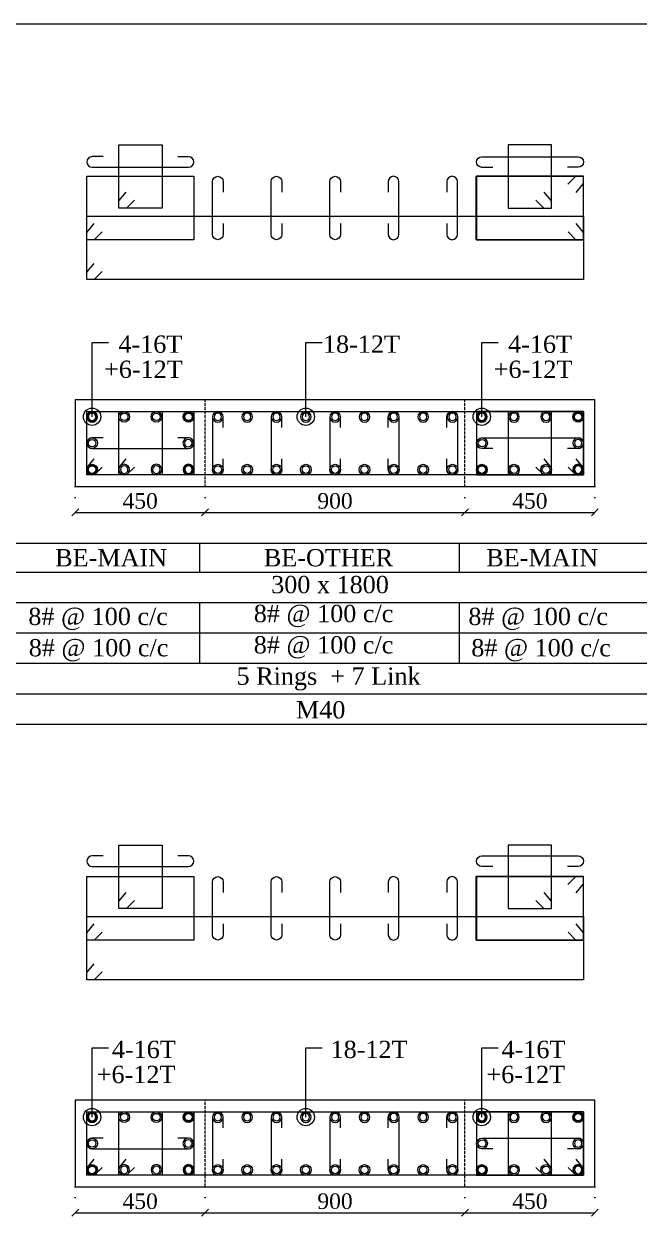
# Model space of a CAD drawing. Header units: millimetres. Extents: x 303 to 27724, y 300 to 68956.
# Drawn here: x 10195 to 12326, y 47826 to 51960 of the extents above; entities that cross this region are included whole.
import ezdxf

# ---------------------------------------------------------------- set-up
doc = ezdxf.new("R2010")
doc.units = ezdxf.units.MM
doc.linetypes.add('( Hidden )', pattern=[0.375, 0.25, -0.125])
doc.linetypes.add('DOT2', pattern=[0.125, 0, -0.125])
doc.layers.get('Defpoints').update_dxf_attribs({"lineweight": 0})
for name, color, linetype, lineweight in [('S-COL. STEEL DIA', 1, 'Continuous', 9), ('S-DIM FOOTING', 7, 'Continuous', 0), ('S-SECTION', 5, 'Continuous', 0), ('S-SECTION MARK', 7, 'Continuous', 0), ('S-SHEET', 7, 'Continuous', 0), ('S-STEEL', 1, 'Continuous', 9), ('S-STEEL-1', 1, 'Continuous', 0), ('S-STEEL-1 C.S.', 106, 'Continuous', 0), ('S-TEXT', 7, 'Continuous', 0)]:
    doc.layers.add(name, color=color, linetype=linetype, lineweight=lineweight)
doc.styles.add('AR', font='ARIALUNI.TTF', dxfattribs={"width": 0.8})
doc.styles.add('S-ROMANS', font='times.ttf')
doc.styles.add('TEXT', font='times.ttf')
doc.dimstyles.new('100', dxfattribs={"dimtxt": 180, "dimasz": 80, "dimexe": 0.18, "dimexo": 0.0625, "dimgap": 1, "dimtad": 1, "dimdec": 0, "dimzin": 0, "dimdsep": 46, "dimtxsty": 'AR', "dimblk": 'DOT', "dimcen": 0.09, "dimse1": 1, "dimse2": 1, "dimclrd": 50, "dimclrt": 256, "dimadec": 0, "dimazin": 0, "dimtfac": 1, "dimtdec": 0, "dimtix": 1, "dimtofl": 0, "dimtmove": 2, "dimatfit": 0, "dimfxl": 1, "dimtolj": 1, "dimtzin": 0, "dimlwd": -1, "dimarcsym": 0})
doc.dimstyles.new('SETU', dxfattribs={"dimtxt": 230, "dimasz": 0.2, "dimexe": 0.1, "dimexo": 0.1, "dimgap": 0.05, "dimtad": 1, "dimdec": 0, "dimzin": 0, "dimdsep": 46, "dimtxsty": 'TEXT', "dimblk": 'OBLIQUE', "dimcen": 0.09, "dimdle": 0.1, "dimclrd": 4, "dimclre": 256, "dimclrt": 256, "dimadec": 1, "dimazin": 0, "dimtfac": 1, "dimtdec": 0, "dimtix": 1, "dimtofl": 0, "dimtmove": 2, "dimatfit": 0, "dimfxl": 1, "dimtolj": 1, "dimtzin": 0, "dimlwd": -1, "dimlwe": -1, "dimarcsym": 1})

# ---------------------------------------------------------------- blocks, each defined once
blk = doc.blocks.new('*U4')
at = {"layer": 'S-COL. STEEL DIA'}
h = blk.add_hatch(color=256, dxfattribs=at)
h.dxf.hatch_style = 1
h.paths.add_polyline_path([(-18.5, 0, 1), (18.5, 0, 1)])
h.paths.add_polyline_path([(13, 0, -1), (-13, 0, -1)], flags=16)
at = {"layer": 'S-COL. STEEL DIA', "lineweight": 5}
for radius in [18.5, 13]:
    blk.add_circle((0, 0), radius, dxfattribs=at)
blk = doc.blocks.new('*U6')
at = {"layer": 'S-COL. STEEL DIA', "lineweight": 5}
for radius in [18.5, 13, 13]:
    blk.add_circle((0, 0), radius, dxfattribs=at)
blk = doc.blocks.new('_Oblique')
at = {"color": 0, "linetype": 'ByBlock', "lineweight": -2}
blk.add_line((-0.5, -0.5), (0.5, 0.5), dxfattribs=at)
blk = doc.blocks.new('*D1726')
at = {"layer": 'Defpoints', "color": 0}
for p in [(10372.5, 50355.7), (10822.5, 50355.7), (10822.5, 50265.9)]:
    blk.add_point(p, dxfattribs=at)
at = {"layer": 'S-DIM FOOTING', "linetype": 'DOT2', "ltscale": 300}
for p, q in [((10372.5, 50355.6), (10372.5, 50265.7)), ((10822.5, 50355.6), (10822.5, 50265.7))]:
    blk.add_line(p, q, dxfattribs=at)
at = {"layer": 'S-DIM FOOTING', "ltscale": 300}
blk.add_line((10372.4, 50265.9), (10822.6, 50265.9), dxfattribs=at)
at = {"layer": 'S-DIM FOOTING', "linetype": 'ByBlock', "xscale": 24, "yscale": 24, "zscale": 24, "rotation": 180}
blk.add_blockref('_Oblique', (10372.5, 50265.9), dxfattribs=at)
at = {"layer": 'S-DIM FOOTING', "linetype": 'ByBlock', "xscale": 24, "yscale": 24, "zscale": 24}
blk.add_blockref('_Oblique', (10822.5, 50265.9), dxfattribs=at)
at = {"layer": 'S-DIM FOOTING', "insert": (10597.5, 50305.3), "char_height": 54, "attachment_point": 5, "style": 'TEXT'}
blk.add_mtext('\\A1;450', dxfattribs=at)
blk = doc.blocks.new('*D1727')
at = {"layer": 'Defpoints', "color": 0}
for p in [(10822.5, 50355.7), (11722.5, 50355.7), (11722.5, 50265.9)]:
    blk.add_point(p, dxfattribs=at)
at = {"layer": 'S-DIM FOOTING', "linetype": 'DOT2', "ltscale": 300}
for p, q in [((10822.5, 50355.6), (10822.5, 50265.7)), ((11722.5, 50355.6), (11722.5, 50265.7))]:
    blk.add_line(p, q, dxfattribs=at)
at = {"layer": 'S-DIM FOOTING', "ltscale": 300}
blk.add_line((10822.4, 50265.9), (11722.6, 50265.9), dxfattribs=at)
at = {"layer": 'S-DIM FOOTING', "linetype": 'ByBlock', "xscale": 24, "yscale": 24, "zscale": 24, "rotation": 180}
blk.add_blockref('_Oblique', (10822.5, 50265.9), dxfattribs=at)
at = {"layer": 'S-DIM FOOTING', "linetype": 'ByBlock', "xscale": 24, "yscale": 24, "zscale": 24}
blk.add_blockref('_Oblique', (11722.5, 50265.9), dxfattribs=at)
at = {"layer": 'S-DIM FOOTING', "insert": (11272.5, 50305.4), "char_height": 54, "attachment_point": 5, "style": 'TEXT'}
blk.add_mtext('\\A1;900', dxfattribs=at)
blk = doc.blocks.new('*D1728')
at = {"layer": 'Defpoints', "color": 0}
for p in [(11722.5, 50355.7), (12172.5, 50355.7), (12172.5, 50265.9)]:
    blk.add_point(p, dxfattribs=at)
at = {"layer": 'S-DIM FOOTING', "linetype": 'DOT2', "ltscale": 300}
for p, q in [((11722.5, 50355.6), (11722.5, 50265.7)), ((12172.5, 50355.6), (12172.5, 50265.7))]:
    blk.add_line(p, q, dxfattribs=at)
at = {"layer": 'S-DIM FOOTING', "ltscale": 300}
blk.add_line((11722.4, 50265.9), (12172.6, 50265.9), dxfattribs=at)
at = {"layer": 'S-DIM FOOTING', "linetype": 'ByBlock', "xscale": 24, "yscale": 24, "zscale": 24, "rotation": 180}
blk.add_blockref('_Oblique', (11722.5, 50265.9), dxfattribs=at)
at = {"layer": 'S-DIM FOOTING', "linetype": 'ByBlock', "xscale": 24, "yscale": 24, "zscale": 24}
blk.add_blockref('_Oblique', (12172.5, 50265.9), dxfattribs=at)
at = {"layer": 'S-DIM FOOTING', "insert": (11947.5, 50305.3), "char_height": 54, "attachment_point": 5, "style": 'TEXT'}
blk.add_mtext('\\A1;450', dxfattribs=at)
blk = doc.blocks.new('_Dot')
at = {"linetype": 'ByBlock', "lineweight": -2}
blk.add_line((-0.5, 0), (-1, 0), dxfattribs=at)
at = {"linetype": 'ByBlock', "const_width": 0.5}
blk.add_lwpolyline([(-0.25, 0, 1), (0.25, 0, 1)], format="xyb", close=True, dxfattribs=at)
blk = doc.blocks.new('*D2061')
at = {"layer": 'Defpoints', "color": 0}
for p in [(10372.5, 47927.7), (10822.5, 47927.7), (10822.5, 47837.8)]:
    blk.add_point(p, dxfattribs=at)
at = {"layer": 'S-DIM FOOTING', "linetype": 'DOT2', "ltscale": 300}
for p, q in [((10372.5, 47927.6), (10372.5, 47837.7)), ((10822.5, 47927.6), (10822.5, 47837.7))]:
    blk.add_line(p, q, dxfattribs=at)
at = {"layer": 'S-DIM FOOTING', "ltscale": 300}
blk.add_line((10372.4, 47837.8), (10822.6, 47837.8), dxfattribs=at)
at = {"layer": 'S-DIM FOOTING', "linetype": 'ByBlock', "xscale": 24, "yscale": 24, "zscale": 24, "rotation": 180}
blk.add_blockref('_Oblique', (10372.5, 47837.8), dxfattribs=at)
at = {"layer": 'S-DIM FOOTING', "linetype": 'ByBlock', "xscale": 24, "yscale": 24, "zscale": 24}
blk.add_blockref('_Oblique', (10822.5, 47837.8), dxfattribs=at)
at = {"layer": 'S-DIM FOOTING', "insert": (10597.5, 47877.3), "char_height": 54, "attachment_point": 5, "style": 'TEXT'}
blk.add_mtext('\\A1;450', dxfattribs=at)
blk = doc.blocks.new('*D2062')
at = {"layer": 'Defpoints', "color": 0}
for p in [(10822.5, 47927.7), (11722.5, 47927.7), (11722.5, 47837.8)]:
    blk.add_point(p, dxfattribs=at)
at = {"layer": 'S-DIM FOOTING', "linetype": 'DOT2', "ltscale": 300}
for p, q in [((10822.5, 47927.6), (10822.5, 47837.7)), ((11722.5, 47927.6), (11722.5, 47837.7))]:
    blk.add_line(p, q, dxfattribs=at)
at = {"layer": 'S-DIM FOOTING', "ltscale": 300}
blk.add_line((10822.4, 47837.8), (11722.6, 47837.8), dxfattribs=at)
at = {"layer": 'S-DIM FOOTING', "linetype": 'ByBlock', "xscale": 24, "yscale": 24, "zscale": 24, "rotation": 180}
blk.add_blockref('_Oblique', (10822.5, 47837.8), dxfattribs=at)
at = {"layer": 'S-DIM FOOTING', "linetype": 'ByBlock', "xscale": 24, "yscale": 24, "zscale": 24}
blk.add_blockref('_Oblique', (11722.5, 47837.8), dxfattribs=at)
at = {"layer": 'S-DIM FOOTING', "insert": (11272.5, 47877.4), "char_height": 54, "attachment_point": 5, "style": 'TEXT'}
blk.add_mtext('\\A1;900', dxfattribs=at)
blk = doc.blocks.new('*D2063')
at = {"layer": 'Defpoints', "color": 0}
for p in [(11722.5, 47927.7), (12172.5, 47927.7), (12172.5, 47837.8)]:
    blk.add_point(p, dxfattribs=at)
at = {"layer": 'S-DIM FOOTING', "linetype": 'DOT2', "ltscale": 300}
for p, q in [((11722.5, 47927.6), (11722.5, 47837.7)), ((12172.5, 47927.6), (12172.5, 47837.7))]:
    blk.add_line(p, q, dxfattribs=at)
at = {"layer": 'S-DIM FOOTING', "ltscale": 300}
blk.add_line((11722.4, 47837.8), (12172.6, 47837.8), dxfattribs=at)
at = {"layer": 'S-DIM FOOTING', "linetype": 'ByBlock', "xscale": 24, "yscale": 24, "zscale": 24, "rotation": 180}
blk.add_blockref('_Oblique', (11722.5, 47837.8), dxfattribs=at)
at = {"layer": 'S-DIM FOOTING', "linetype": 'ByBlock', "xscale": 24, "yscale": 24, "zscale": 24}
blk.add_blockref('_Oblique', (12172.5, 47837.8), dxfattribs=at)
at = {"layer": 'S-DIM FOOTING', "insert": (11947.5, 47877.3), "char_height": 54, "attachment_point": 5, "style": 'TEXT'}
blk.add_mtext('\\A1;450', dxfattribs=at)

msp = doc.modelspace()

# ---------------------------------------------------------------- linework, layer by layer
at = {"layer": 'S-SECTION'}
for points, elevation in [([(12172.5, 50355.7), (12172.5, 50655.7), (10372.5, 50655.7), (10372.5, 50355.7)], 0.3), ([(12172.5, 47927.7), (12172.5, 48227.7), (10372.5, 48227.7), (10372.5, 47927.7)], -0.4)]:
    msp.add_lwpolyline(points, close=True, dxfattribs=dict(at, elevation=elevation))
at = {"layer": 'S-SHEET', "color": 0}
for p, q in [((303, 51959.6, -0.9), (27724.1, 51959.6, -0.9)), ((303, 49531.6, -0.9), (27724.1, 49531.6, -0.9))]:
    msp.add_line(p, q, dxfattribs=at)
at = {"layer": 'S-SHEET'}
for p, q in [((303, 50158.7, 7.2), (27724.1, 50158.7, 7.2)), ((10803, 50158.5, -0.4), (10803, 50059, -0.4)), ((11703, 50158.5, -0.4), (11703, 50059, -0.4)), ((303, 50059.1, -0.9), (27724.1, 50059.1, -0.9)), ((303, 49953.9, -0.9), (27724.1, 49953.9, -0.9)), ((303, 49953.9, -0.9), (27724.1, 49953.9, -0.9)), ((10803, 49953.7, -0.4), (10803, 49742.4, -0.4)), ((11703, 49953.7, -0.4), (11703, 49742.4, -0.4)), ((303, 49848.1, -0.9), (27724.1, 49848.1, -0.9)), ((303, 49742.6, -0.9), (27724.1, 49742.6, -0.9)), ((303, 49637.1, -0.9), (27724.1, 49637.1, -0.9))]:
    msp.add_line(p, q, dxfattribs=at)
at = {"layer": 'S-STEEL', "color": 3}
for points, elevation in [([(10468.7, 51499.4), (10431, 51499.4, 1), (10431, 51462.5), (10764.9, 51462.2, 1), (10764.9, 51499.1), (10727.6, 51499.1)], -0.1), ([(11818.7, 51461.9), (11781, 51461.9, -1), (11781, 51498.8), (12114.9, 51499.1, -1), (12114.9, 51462.2), (12077.6, 51462.2)], -0.1), ([(10884.9, 51267.3), (10884.9, 51229.6, -1), (10848, 51229.6), (10848, 51412.7, -1), (10884.9, 51412.7), (10884.9, 51375.5)], 0.3), ([(11088.2, 51267.3), (11088.2, 51229.6, -1), (11051.2, 51229.6), (11051.2, 51412.7, -1), (11088.2, 51412.7), (11088.2, 51375.5)], 0.3), ([(11291.4, 51267.3), (11291.4, 51229.6, -1), (11254.5, 51229.6), (11254.5, 51412.7, -1), (11291.4, 51412.7), (11291.4, 51375.5)], 0.3), ([(11456.9, 51267.3), (11456.9, 51229.6, 1), (11493.8, 51229.6), (11493.8, 51412.7, 1), (11456.9, 51412.7), (11456.9, 51375.5)], 0.3), ([(11660.1, 51267.3), (11660.1, 51229.6, 1), (11697, 51229.6), (11697, 51412.7, 1), (11660.1, 51412.7), (11660.1, 51375.5)], 0.3), ([(10884.9, 50559.6), (10884.9, 50597.3, 1), (10848, 50597.3), (10848, 50414.2, 1), (10884.9, 50414.2), (10884.9, 50451.4)], 0.3), ([(11088.2, 50559.6), (11088.2, 50597.3, 1), (11051.2, 50597.3), (11051.2, 50414.2, 1), (11088.2, 50414.2), (11088.2, 50451.4)], 0.3), ([(11291.4, 50559.6), (11291.4, 50597.3, 1), (11254.5, 50597.3), (11254.5, 50414.2, 1), (11291.4, 50414.2), (11291.4, 50451.4)], 0.3), ([(11456.9, 50559.6), (11456.9, 50597.3, -1), (11493.8, 50597.3), (11493.8, 50414.2, -1), (11456.9, 50414.2), (11456.9, 50451.4)], 0.3), ([(11660.1, 50559.6), (11660.1, 50597.3, -1), (11697, 50597.3), (11697, 50414.2, -1), (11660.1, 50414.2), (11660.1, 50451.4)], 0.3), ([(10468.7, 50524.4), (10431, 50524.4, 1), (10431, 50487.5), (10764.9, 50487.2, 1), (10764.9, 50524.1), (10727.6, 50524.1)], -0.1), ([(11818.7, 50486.9), (11781, 50486.9, -1), (11781, 50523.8), (12114.9, 50524.1, -1), (12114.9, 50487.2), (12077.6, 50487.2)], -0.1), ([(10468.7, 49075), (10431, 49075, 1), (10431, 49038.1), (10764.9, 49038.1, 1), (10764.9, 49075), (10727.6, 49075)], -0.4), ([(11818.7, 49038.1), (11781, 49038.1, -1), (11781, 49075), (12114.9, 49075, -1), (12114.9, 49038.1), (12077.6, 49038.1)], -0.4), ([(10884.9, 48839.3), (10884.9, 48801.5, -1), (10848, 48801.5), (10848, 48984.6, -1), (10884.9, 48984.6), (10884.9, 48947.4)], -0.4), ([(11088.2, 48839.3), (11088.2, 48801.5, -1), (11051.2, 48801.5), (11051.2, 48984.6, -1), (11088.2, 48984.6), (11088.2, 48947.4)], -0.4), ([(11291.4, 48839.3), (11291.4, 48801.5, -1), (11254.5, 48801.5), (11254.5, 48984.6, -1), (11291.4, 48984.6), (11291.4, 48947.4)], -0.4), ([(11456.9, 48839.3), (11456.9, 48801.5, 1), (11493.8, 48801.5), (11493.8, 48984.6, 1), (11456.9, 48984.6), (11456.9, 48947.4)], -0.4), ([(11660.1, 48839.3), (11660.1, 48801.5, 1), (11697, 48801.5), (11697, 48984.6, 1), (11660.1, 48984.6), (11660.1, 48947.4)], -0.4), ([(10884.9, 48131.5), (10884.9, 48169.2, 1), (10848, 48169.2), (10848, 47986.1, 1), (10884.9, 47986.1), (10884.9, 48023.4)], -0.4), ([(11088.2, 48131.5), (11088.2, 48169.2, 1), (11051.2, 48169.2), (11051.2, 47986.1, 1), (11088.2, 47986.1), (11088.2, 48023.4)], -0.4), ([(11291.4, 48131.5), (11291.4, 48169.2, 1), (11254.5, 48169.2), (11254.5, 47986.1, 1), (11291.4, 47986.1), (11291.4, 48023.4)], -0.4), ([(11456.9, 48131.5), (11456.9, 48169.2, -1), (11493.8, 48169.2), (11493.8, 47986.1, -1), (11456.9, 47986.1), (11456.9, 48023.4)], -0.4), ([(11660.1, 48131.5), (11660.1, 48169.2, -1), (11697, 48169.2), (11697, 47986.1, -1), (11660.1, 47986.1), (11660.1, 48023.4)], -0.4), ([(10468.7, 48096.1), (10431, 48096.1, 1), (10431, 48059.2), (10764.9, 48059.2, 1), (10764.9, 48096.1), (10727.6, 48096.1)], -0.4), ([(11818.7, 48059.2), (11781, 48059.2, -1), (11781, 48096.1), (12114.9, 48096.1, -1), (12114.9, 48059.2), (12077.6, 48059.2)], -0.4)]:
    msp.add_lwpolyline(points, format="xyb", dxfattribs=dict(at, elevation=elevation))
at = {"layer": 'S-STEEL', "color": 1}
for points, elevation in [([(12079, 51403.9), (12106.5, 51431.2), (12132.5, 51431.2), (12132.5, 51211.2), (11761.7, 51211.2), (11761.7, 51431.2), (12132.5, 51431.2), (12132.5, 51406.2), (12107.3, 51375.3)], 0.3), ([(10466.1, 51100.5), (10438.5, 51073.1), (10412.5, 51073.1), (10412.5, 51293.1), (12133.3, 51293.1), (12133.3, 51073.1), (10412.5, 51073.1), (10412.5, 51098.2), (10437.7, 51129)], 0.3), ([(10466.1, 50423.1), (10438.5, 50395.7), (10412.5, 50395.7), (10412.5, 50615.7), (12133.3, 50615.7), (12133.3, 50395.7), (10412.5, 50395.7), (10412.5, 50420.8), (10437.7, 50451.6)], 0.3), ([(12079, 48975.9), (12106.5, 49003.2), (12132.5, 49003.2), (12132.5, 48783.2), (11761.7, 48783.2), (11761.7, 49003.2), (12132.5, 49003.2), (12132.5, 48978.1), (12107.3, 48947.3)], -0.4), ([(10466.1, 48672.4), (10438.5, 48645.1), (10412.5, 48645.1), (10412.5, 48865.1), (12133.3, 48865.1), (12133.3, 48645.1), (10412.5, 48645.1), (10412.5, 48670.1), (10437.7, 48701)], -0.4), ([(10466.1, 47995), (10438.5, 47967.7), (10412.5, 47967.7), (10412.5, 48187.7), (12133.3, 48187.7), (12133.3, 47967.7), (10412.5, 47967.7), (10412.5, 47992.7), (10437.7, 48023.6)], -0.4)]:
    msp.add_lwpolyline(points, dxfattribs=dict(at, elevation=elevation))
at = {"layer": 'S-STEEL-1', "color": 41}
for points, elevation in [([(10577.4, 51347.9), (10549.8, 51320.6), (10523.8, 51320.6), (10523.8, 51540.6), (10673.2, 51540.6), (10673.2, 51320.6), (10523.8, 51320.6), (10523.8, 51345.6), (10549, 51376.5)], 0.3), ([(11968.5, 51347.9), (11996, 51320.6), (12022, 51320.6), (12022, 51540.6), (11872.6, 51540.6), (11872.6, 51320.6), (12022, 51320.6), (12022, 51345.6), (11996.8, 51376.5)], 0.3), ([(10577.4, 50423.1), (10549.8, 50395.7), (10523.8, 50395.7), (10523.8, 50615.7), (10673.2, 50615.7), (10673.2, 50395.7), (10523.8, 50395.7), (10523.8, 50420.8), (10549, 50451.6)], 0.3), ([(11968.5, 50423.1), (11996, 50395.7), (12022, 50395.7), (12022, 50615.7), (11872.6, 50615.7), (11872.6, 50395.7), (12022, 50395.7), (12022, 50420.8), (11996.8, 50451.6)], 0.3), ([(10577.4, 48919.9), (10549.8, 48892.6), (10523.8, 48892.6), (10523.8, 49112.6), (10673.2, 49112.6), (10673.2, 48892.6), (10523.8, 48892.6), (10523.8, 48917.6), (10549, 48948.5)], -0.4), ([(11968.5, 48919.9), (11996, 48892.6), (12022, 48892.6), (12022, 49112.6), (11872.6, 49112.6), (11872.6, 48892.6), (12022, 48892.6), (12022, 48917.6), (11996.8, 48948.5)], -0.4), ([(10577.4, 47995), (10549.8, 47967.7), (10523.8, 47967.7), (10523.8, 48187.7), (10673.2, 48187.7), (10673.2, 47967.7), (10523.8, 47967.7), (10523.8, 47992.7), (10549, 48023.6)], -0.4), ([(11968.5, 47995), (11996, 47967.7), (12022, 47967.7), (12022, 48187.7), (11872.6, 48187.7), (11872.6, 47967.7), (12022, 47967.7), (12022, 47992.7), (11996.8, 48023.6)], -0.4)]:
    msp.add_lwpolyline(points, dxfattribs=dict(at, elevation=elevation))
at = {"layer": 'S-STEEL-1', "color": 6}
for points, elevation in [([(10466.1, 51238.5), (10438.5, 51211.2), (10412.5, 51211.2), (10412.5, 51431.2), (10783.3, 51431.2), (10783.3, 51211.2), (10412.5, 51211.2), (10412.5, 51236.2), (10437.7, 51267.1)], 0.3), ([(12079.8, 51238.5), (12107.3, 51211.2), (12133.3, 51211.2), (12133.3, 51431.2), (11762.5, 51431.2), (11762.5, 51211.2), (12133.3, 51211.2), (12133.3, 51236.2), (12108.1, 51267.1)], 0.3), ([(10466.1, 50423.1), (10438.5, 50395.7), (10412.5, 50395.7), (10412.5, 50615.7), (10783.3, 50615.7), (10783.3, 50395.7), (10412.5, 50395.7), (10412.5, 50420.8), (10437.7, 50451.6)], 0.3), ([(12079.8, 50423.1), (12107.3, 50395.7), (12133.3, 50395.7), (12133.3, 50615.7), (11762.5, 50615.7), (11762.5, 50395.7), (12133.3, 50395.7), (12133.3, 50420.8), (12108.1, 50451.6)], 0.3), ([(10466.1, 48810.5), (10438.5, 48783.2), (10412.5, 48783.2), (10412.5, 49003.2), (10783.3, 49003.2), (10783.3, 48783.2), (10412.5, 48783.2), (10412.5, 48808.2), (10437.7, 48839.1)], -0.4), ([(12079.8, 48810.5), (12107.3, 48783.2), (12133.3, 48783.2), (12133.3, 49003.2), (11762.5, 49003.2), (11762.5, 48783.2), (12133.3, 48783.2), (12133.3, 48808.2), (12108.1, 48839.1)], -0.4), ([(10466.1, 47995), (10438.5, 47967.7), (10412.5, 47967.7), (10412.5, 48187.7), (10783.3, 48187.7), (10783.3, 47967.7), (10412.5, 47967.7), (10412.5, 47992.7), (10437.7, 48023.6)], -0.4), ([(12079.8, 47995), (12107.3, 47967.7), (12133.3, 47967.7), (12133.3, 48187.7), (11762.5, 48187.7), (11762.5, 47967.7), (12133.3, 47967.7), (12133.3, 47992.7), (12108.1, 48023.6)], -0.4)]:
    msp.add_lwpolyline(points, dxfattribs=dict(at, elevation=elevation))
at = {"layer": 'S-STEEL-1 C.S.', "color": 8, "linetype": '( Hidden )'}
for p, q in [((10822.5, 50355.7, 0.3), (10822.5, 50655.7, 0.3)), ((11722.5, 50355.7, 0.3), (11722.5, 50655.7, 0.3)), ((10822.5, 47927.7, -0.4), (10822.5, 48227.7, -0.4)), ((11722.5, 47927.7, -0.4), (11722.5, 48227.7, -0.4))]:
    msp.add_line(p, q, dxfattribs=at)

# ---------------------------------------------------------------- block references
at = {"layer": 'S-COL. STEEL DIA', "xscale": -1, "rotation": 180}
for name, p in [('*U4', (10431, 50597.3, 0.3)), ('*U6', (10866.5, 50597.3, 0.3)), ('*U6', (10968.1, 50597.3, 0.3)), ('*U6', (11069.7, 50597.3, 0.3)), ('*U6', (11171.3, 50597.3, 0.3)), ('*U6', (11272.9, 50597.3, 0.3)), ('*U6', (11374.5, 50597.3, 0.3)), ('*U6', (11476.1, 50597.3, 0.3)), ('*U6', (11577.8, 50597.3, 0.3)), ('*U6', (11679.4, 50597.3, 0.3)), ('*U4', (11781, 50597.3, 0.3)), ('*U6', (11892.3, 50597.3, 0.3)), ('*U6', (12003.6, 50597.3, 0.3)), ('*U4', (10431, 48169.2, -0.4)), ('*U6', (10866.5, 48169.2, -0.4)), ('*U6', (10968.1, 48169.2, -0.4)), ('*U6', (11069.7, 48169.2, -0.4)), ('*U6', (11171.3, 48169.2, -0.4)), ('*U6', (11272.9, 48169.2, -0.4)), ('*U6', (11374.5, 48169.2, -0.4)), ('*U6', (11476.1, 48169.2, -0.4)), ('*U6', (11577.8, 48169.2, -0.4)), ('*U6', (11679.4, 48169.2, -0.4)), ('*U4', (11781, 48169.2, -0.4)), ('*U6', (11892.3, 48169.2, -0.4)), ('*U6', (12003.6, 48169.2, -0.4))]:
    msp.add_blockref(name, p, dxfattribs=at)
at = {"layer": 'S-COL. STEEL DIA', "rotation": 180}
for name, p in [('*U6', (10542.3, 50597.3, 0.3)), ('*U6', (10653.6, 50597.3, 0.3)), ('*U4', (10764.9, 50597.3, 0.3)), ('*U4', (12114.9, 50597.3, 0.3)), ('*U6', (10542.3, 48169.2, -0.4)), ('*U6', (10653.6, 48169.2, -0.4)), ('*U4', (10764.9, 48169.2, -0.4)), ('*U4', (12114.9, 48169.2, -0.4))]:
    msp.add_blockref(name, p, dxfattribs=at)
at = {"layer": 'S-COL. STEEL DIA'}
for name, p in [('*U6', (10431, 50505.7, 0.3)), ('*U6', (11781.8, 50505.7, 0.3)), ('*U4', (10431, 50414.2, 0.3)), ('*U6', (10866.5, 50414.2, 0.3)), ('*U6', (10968.1, 50414.2, 0.3)), ('*U6', (11069.7, 50414.2, 0.3)), ('*U6', (11171.3, 50414.2, 0.3)), ('*U6', (11272.9, 50414.2, 0.3)), ('*U6', (11374.5, 50414.2, 0.3)), ('*U6', (11476.1, 50414.2, 0.3)), ('*U6', (11577.8, 50414.2, 0.3)), ('*U6', (11679.4, 50414.2, 0.3)), ('*U4', (11781, 50414.2, 0.3)), ('*U6', (11892.3, 50414.2, 0.3)), ('*U6', (12003.6, 50414.2, 0.3)), ('*U6', (10431, 48077.7, -0.4)), ('*U6', (11781.8, 48077.7, -0.4)), ('*U4', (10431, 47986.1, -0.4)), ('*U6', (10866.5, 47986.1, -0.4)), ('*U6', (10968.1, 47986.1, -0.4)), ('*U6', (11069.7, 47986.1, -0.4)), ('*U6', (11171.3, 47986.1, -0.4)), ('*U6', (11272.9, 47986.1, -0.4)), ('*U6', (11374.5, 47986.1, -0.4)), ('*U6', (11476.1, 47986.1, -0.4)), ('*U6', (11577.8, 47986.1, -0.4)), ('*U6', (11679.4, 47986.1, -0.4)), ('*U4', (11781, 47986.1, -0.4)), ('*U6', (11892.3, 47986.1, -0.4)), ('*U6', (12003.6, 47986.1, -0.4))]:
    msp.add_blockref(name, p, dxfattribs=at)
at = {"layer": 'S-COL. STEEL DIA', "xscale": -1}
for name, p in [('*U6', (10764.1, 50505.7, 0.3)), ('*U6', (12114.9, 50505.7, 0.3)), ('*U6', (10542.3, 50414.2, 0.3)), ('*U6', (10653.6, 50414.2, 0.3)), ('*U4', (10764.9, 50414.2, 0.3)), ('*U4', (12114.9, 50414.2, 0.3)), ('*U6', (10764.1, 48077.7, -0.4)), ('*U6', (12114.9, 48077.7, -0.4)), ('*U6', (10542.3, 47986.1, -0.4)), ('*U6', (10653.6, 47986.1, -0.4)), ('*U4', (10764.9, 47986.1, -0.4)), ('*U4', (12114.9, 47986.1, -0.4))]:
    msp.add_blockref(name, p, dxfattribs=at)

# ---------------------------------------------------------------- texts
at = {"layer": 'S-TEXT', "color": 7, "style": 'TEXT'}
for s, p in [('4-16T', (10522, 50819.1, 0.3)), ('18-12T', (11230.6, 50819.1, 0.3)), ('4-16T', (11872, 50819.1, 0.3)), ('+6-12T', (10472.3, 50732, 0.3)), ('+6-12T', (11822.3, 50732, 0.3)), ('4-16T', (10499.3, 48373.9, -0.4)), ('18-12T', (11257.1, 48373.9, -0.4)), ('4-16T', (11849.3, 48373.9, -0.4)), ('+6-12T', (10447, 48287.1, -0.4)), ('+6-12T', (11797, 48287.1, -0.4))]:
    msp.add_text(s, height=60, dxfattribs=at).set_placement(p)
at = {"layer": 'S-TEXT', "style": 'S-ROMANS'}
for s, p in [('BE-MAIN ', (10303, 50078.7, -0.4)), ('BE-OTHER', (11026, 50078.7, -0.4)), ('BE-MAIN ', (11796.5, 50078.7, -0.4)), ('300 x 1800', (11051.3, 49985.5, -0.4)), ('8# @ 100 c/c', (10991, 49885.2, -0.4)), ('8# @ 100 c/c', (10210, 49875.2, -0.4)), ('8# @ 100 c/c', (11734.5, 49875.2, -0.4)), ('8# @ 100 c/c', (10211.5, 49766.6, -0.4)), ('8# @ 100 c/c', (10991, 49776.6, -0.4)), ('8# @ 100 c/c', (11744.5, 49766.6, -0.4)), ('5 Rings  + 7 Link', (10931.3, 49668.1, -0.4)), ('M40', (11137.2, 49551.4, -0.4))]:
    msp.add_text(s, height=60, dxfattribs=at).set_placement(p)

# ---------------------------------------------------------------- dimensions: what is measured, and where the dimension line sits
at = {"layer": 'S-DIM FOOTING', "ltscale": 300}
for base, p1, p2, picture, middle in [((10822.5, 50265.9, -0.1), (10372.5, 50355.7, 0.3), (10822.5, 50355.7, 0.3), '*D1726', (10597.5, 50305.3, -0.1)), ((11722.5, 50265.9, -0.1), (10822.5, 50355.7, 0.3), (11722.5, 50355.7, 0.3), '*D1727', (11272.5, 50305.4, -0.1)), ((12172.5, 50265.9, -0.1), (11722.5, 50355.7, 0.3), (12172.5, 50355.7, 0.3), '*D1728', (11947.5, 50305.3, -0.1)), ((10822.5, 47837.8, -0.7), (10372.5, 47927.7, -0.4), (10822.5, 47927.7, -0.4), '*D2061', (10597.5, 47877.3, -0.7)), ((11722.5, 47837.8, -0.7), (10822.5, 47927.7, -0.4), (11722.5, 47927.7, -0.4), '*D2062', (11272.5, 47877.4, -0.7)), ((12172.5, 47837.8, -0.7), (11722.5, 47927.7, -0.4), (12172.5, 47927.7, -0.4), '*D2063', (11947.5, 47877.3, -0.7))]:
    dim = msp.add_linear_dim(base=base, p1=p1, p2=p2, angle=180, dimstyle='SETU', override={"dimscale": 1.2, "dimtxt": 45, "dimasz": 20, "dimgap": 10, "dimblk1": 'Oblique', "dimblk2": 'Oblique', "dimsah": 1, "dimclrd": 256, "dimarcsym": 1}, dxfattribs=at)
    dim.commit()
    dim.dimension.update_dxf_attribs({"geometry": picture, "text_midpoint": middle})

# ---------------------------------------------------------------- leaders
at = {"layer": 'S-SECTION MARK'}
for points in [[(10431, 50597.3, 0.3), (10431, 50855, 0.3), (10487.4, 50855, 0.3)], [(11171.3, 50597.3, 0.3), (11171.3, 50855, 0.3), (11227.7, 50855, 0.3)], [(11781, 50597.3, 0.3), (11781, 50855, 0.3), (11837.4, 50855, 0.3)], [(10431, 48169.2, -0.4), (10431, 48409.8, -0.4), (10487.4, 48409.8, -0.4)], [(11171.3, 48169.2, -0.4), (11171.3, 48409.8, -0.4), (11227.7, 48409.8, -0.4)], [(11781, 48169.2, -0.4), (11781, 48409.8, -0.4), (11837.4, 48409.8, -0.4)]]:
    msp.add_leader(points, dimstyle='100', override={"dimasz": 60, "dimtad": 0, "dimclrd": 256, "dimldrblk": 'DotBlank', "dimfxl": 50, "dimfxlon": 1, "dimarcsym": 1}, dxfattribs=at)

doc.saveas('drawing.dxf')
